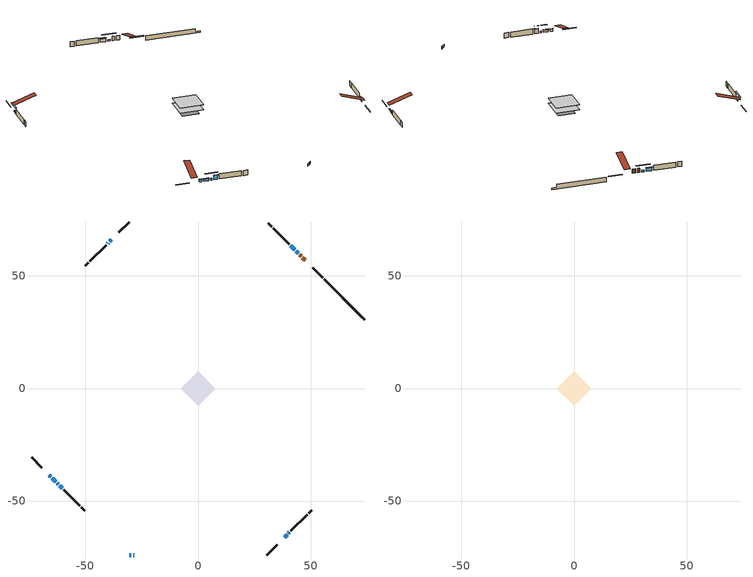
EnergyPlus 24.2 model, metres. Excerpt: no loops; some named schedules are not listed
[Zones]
conditioned space
 floor adiabatic (AdiabaticFloorConstruction): -7.66,0 0,7.66 7.66,0 0,-7.66 z0.61
 floor foundation (Slab1 construction): -5.47,0 0,5.47 5.47,0 0,-5.47 z-1.65
 floor foundation (Slab2 construction): -5.06,0 0,5.06 5.06,0 0,-5.06 z0
 wall outside (RimJoist1 construction): 30.63,-73.95 35.16,-69.43 / -73.95,-30.63 -69.43,-35.16 / -30.63,73.95 -35.16,69.43 / 55.41,49.18 50.88,53.7 z0.61:0.91
 wall outside (AdiabaticWallConstruction 1): 47.6,56.98 46.41,58.18 / 45.75,58.83 45.14,59.45 z0.61:2.64
 wall outside (AdiabaticWallConstruction): -30.63,-73.95 -29.66,-73.95 / -28.74,-73.95 -28.22,-73.95 z0.61:1.83; -66.15,-38.44 -65.41,-39.18 / -64.75,-39.83 -63.14,-41.45 / 38.44,-66.15 39.53,-65.05 z0.61:1.65; 44.48,60.1 43.55,61.04 z0.61:1.37; -38.44,66.15 -39.12,65.46 z0.61:1.15; -62.48,-42.1 -62.03,-42.55 z0.61:1.53; 42.89,61.69 41.17,63.42 z0.61:2.24; -39.78,64.81 -40.19,64.39 / 40.19,-64.4 40.64,-63.95 z0.61:1.45; -61.37,-43.21 -60.26,-44.33 z0.61:2.69
 wall outside (Wall1 construction): 41.29,-63.29 48.46,-56.13 / -59.6,-44.98 -52.44,-52.14 / -40.85,63.74 -48.01,56.57 / 40.51,64.08 33.35,71.24 z0.61:3.05
 wall outside (Wall2 construction): 49.11,-55.47 50.51,-54.07 / -51.78,-52.8 -50.38,-54.2 / -48.67,55.92 -50.07,54.52 / 32.69,71.89 31.29,73.3 z0.61:3.05
 wall foundation (FoundationWall1 construction): 56.06,48.52,-1.65 56.06,48.52,0.61 72.16,32.42,0.61 72.16,32.42,-0.92 73.95,30.63,-0.92 73.95,30.63,-1.65
 window (WindowConstruction 7): -30.63,-73.95 -29.67,-73.95 z0.61:1.83
 window (WindowConstruction 5): -66.15,-38.44 -65.41,-39.18 z0.61:1.65
 window (WindowConstruction 6): -64.75,-39.83 -63.14,-41.45 z0.61:1.65
 window (WindowConstruction 9): 44.48,60.1 43.55,61.04 z0.61:1.37
 window (WindowConstruction 10): -38.44,66.15 -39.12,65.46 z0.61:1.14
 window (WindowConstruction 11): -62.48,-42.11 -62.03,-42.55 z0.61:1.52
 window (WindowConstruction 8): -28.74,-73.95 -28.23,-73.95 z0.61:1.83
 window (WindowConstruction): 42.89,61.69 41.17,63.42 z0.61:2.23
 window (WindowConstruction 1): -39.78,64.81 -40.19,64.39 z0.61:1.45
 window (WindowConstruction 2): 38.44,-66.15 39.53,-65.05 z0.61:1.65
 window (WindowConstruction 3): 40.19,-64.39 40.64,-63.95 z0.61:1.45
 window (WindowConstruction 4): -61.37,-43.21 -60.26,-44.32 z0.61:2.69
 door (Door): 47.6,56.98 46.41,58.18 z0.61:2.64
 door (Door 1): 45.75,58.83 45.14,59.45 z0.61:2.64
 ceiling adiabatic (AdiabaticFloorConstruction): 0,-7.66 7.66,0 0,7.66 -7.66,0 z0.61
attic - vented
 floor to conditioned space (Floor1 construction Reversed): -7.66,0 0,7.66 7.66,0 0,-7.66 z3.05
 roof outside (Roof1 construction): 37.78,-66.8,3.05 30.32,-59.34,6.56 28.36,-61.31,6.56 35.82,-68.77,3.05; -66.8,-37.78,3.05 -59.34,-30.32,6.56 -61.31,-28.36,6.56 -68.77,-35.82,3.05; -37.78,66.8,3.05 -30.32,59.34,6.56 -28.36,61.31,6.56 -35.82,68.77,3.05; 48.26,56.33,3.05 40.8,48.87,6.56 42.76,46.9,6.56 50.22,54.36,3.05
shading: -65.27,-39.32 -66.29,-38.3 -66.58,-38.59 -65.56,-39.61 z1.85; -62.99,-41.59 -64.89,-39.69 -65.19,-39.98 -63.29,-41.88 z1.85; 41.68,62.9 46.35,58.24 46.64,58.53 41.97,63.2 z4.01; -40.99,63.6 -36.57,68.01 -36.86,68.3 -41.28,63.89 z3.78; -60.16,-44.42 -64.35,-40.24 -64.64,-40.53 -60.46,-44.71 z4.16; 41.02,63.56 43.03,61.55 43.32,61.84 41.31,63.85 z2.44; -40.33,64.25 -39.64,64.95 -39.93,65.24 -40.63,64.54 z1.65; 39.68,-64.91 38.3,-66.29 38.59,-66.58 39.97,-65.2 z1.85; 40.78,-63.8 40.05,-64.54 40.34,-64.83 41.07,-64.1 z1.65; -60.12,-44.47 -61.52,-43.07 -61.81,-43.36 -60.41,-44.76 z2.89
[Building]
Building 1: Terrain=Suburbs
[Site:Location]
London AP_ON: Latitude {deg}=43.03; Longitude {deg}=-81.15; Time Zone {hr}=-5; Elevation {m}=278; Keep Site Location Information=Yes
[Site:GroundTemperature:Shallow]
3.98693, 1.93205, 1.76749, 2.74264, 6.6573, 10.5537, 13.9317, 16.0716, 16.2534, 14.513, 11.2211, 7.44421
[Site:WaterMainsTemperature]
Calculation Method=Schedule; Temperature Schedule=mains temperature schedule
[Material] Roughness=Rough; Thermal Absorptance=0.9
Name | Thickness {m} | Conductivity {W/m-K} | Density {kg/m3} | Specific Heat {J/kg-K} | Solar Absorptance | Visible Absorptance
asphalt or fiberglass shingles | 0.00635 | 0.162714 | 1121.4 | 1465.45 | 0.4 | 0.4
ceiling loosefill ins | 0.169333 | 0.0480833 | 16.02 | 1046.75 | 0.7 | 0.7
ceiling stud and cavity | 0.1397 | 0.094449 | 65.682 | 1177.47 | 0.7 | 0.7
concrete 4.0 in. | 0.1016 | 1.803125 | 2242.8 | 837.4 | 0.7 | 0.7
concrete 8.0 in. | 0.2032 | 1.803125 | 2242.8 | 837.4 | 0.7 | 0.7
door material | 0.04445 | 0.053851 | 512.64 | 1214.23 | 0.7 | 0.7
door material 1 | 0.04445 | 0.20624 | 512.64 | 1214.23 | 0.7 | 0.7
exterior vertical ins | 0.0477883 | 0.029427 | 32.04 | 1214.23 | 0.7 | 0.7
floor covering | 0.0127 | 0.0433444 | 54.468 | 1339.84 | 0.6 | 0.6
floor rigid ins; wall rigid ins | 0.512978 | 0.029427 | 32.04 | 1214.23 | 0.7 | 0.7
floor stud and cavity | 0.1397 | 1.75129 | 37.0049 | 1207.88 | 0.7 | 0.7
furniture material conditioned space 1 | 0.1524 | 0.115458 | 640.8 | 1214.23 | 0.6 | 0.6
gypsum board | 0.0127 | 0.160291 | 801 | 837.4 | 0.6 | 0.6
gypsum board 1 | 0.0127 | 0.160291 | 801 | 837.4 | 0.7 | 0.7
osb sheathing 0.5 in. | 0.0127 | 0.115458 | 512.64 | 1214.23 | 0.7 | 0.7
osb sheathing 0.75 in. | 0.01905 | 0.115458 | 512.64 | 1214.23 | 0.7 | 0.7
osb sheathing 2.0 in. | 0.0508 | 0.115458 | 512.64 | 1214.23 | 0.7 | 0.7
rim joist rigid ins | 0.051816 | 0.029427 | 32.04 | 1214.23 | 0.7 | 0.7
rim joist stud and cavity | 0.0508 | 0.308293 | 125.044 | 1163.47 | 0.6 | 0.6
wall stud and cavity | 0.1397 | 0.0817079 | 139.0536 | 1170.24 | 0.7 | 0.7
wall stud and cavity 1 | 0.1397 | 0.109433 | 139.0536 | 1170.24 | 0.7 | 0.7
wall stud and cavity 2 | 0.0889 | 0.380278 | 52.3479 | 1209.89 | 0.7 | 0.7
wall stud and cavity 3 | 0.0889 | 0.391764 | 83.0341 | 1211.67 | 0.7 | 0.7
wood siding | 0.0254 | 0.102417 | 544.68 | 1172.36 | 0.4 | 0.4
wood siding 1; wood siding 2; wood siding 3 | 0.0254 | 0.102417 | 544.68 | 1172.36 | 0.7 | 0.7
[WindowMaterial:SimpleGlazingSystem]
Name | U-Factor {W/m2-K} | Solar Heat Gain Coefficient
WindowMaterial | 2.052597 | 0.65
WindowMaterial 1 | 2.98606 | 0.6
WindowMaterial 10 | 3.04114 | 0.45
WindowMaterial 11 | 3.03773 | 0.47
WindowMaterial 2 | 2.97073 | 0.58
WindowMaterial 3 | 2.99685 | 0.5
WindowMaterial 4 | 2.98209 | 0.59
WindowMaterial 5 | 3.00764 | 0.53
WindowMaterial 6 | 2.99742 | 0.55
WindowMaterial 7 | 2.97584 | 0.61
WindowMaterial 8 | 3.14959 | 0.45
WindowMaterial 9 | 2.99912 | 0.53
[Construction]
AdiabaticFloorConstruction: floor stud and cavity, floor rigid ins, osb sheathing 0.75 in., floor covering
AdiabaticWallConstruction: wood siding 2, wall rigid ins, wall stud and cavity 2, gypsum board
AdiabaticWallConstruction 1: wood siding 3, wall rigid ins, wall stud and cavity 2, gypsum board
Door: door material
Door 1: door material 1
Floor1 construction Reversed: gypsum board, ceiling stud and cavity, ceiling loosefill ins
FoundationWall1 construction: concrete 8.0 in., gypsum board 1
furniture construction conditioned space 1: furniture material conditioned space 1
PartitionWallConstruction: gypsum board, wall stud and cavity 3, gypsum board
RimJoist1 construction: wood siding 1, rim joist rigid ins, osb sheathing 2.0 in., rim joist stud and cavity
Roof1 construction: asphalt or fiberglass shingles
Slab1 construction; Slab2 construction: concrete 4.0 in.
Wall1 construction: wood siding, osb sheathing 0.5 in., wall stud and cavity, gypsum board
Wall2 construction: wood siding, osb sheathing 0.5 in., wall stud and cavity 1, gypsum board
WindowConstruction: WindowMaterial
WindowConstruction 1: WindowMaterial 1
WindowConstruction 10: WindowMaterial 10
WindowConstruction 11: WindowMaterial 11
WindowConstruction 2: WindowMaterial 2
WindowConstruction 3: WindowMaterial 3
WindowConstruction 4: WindowMaterial 4
WindowConstruction 5: WindowMaterial 5
WindowConstruction 6: WindowMaterial 6
WindowConstruction 7: WindowMaterial 7
WindowConstruction 8: WindowMaterial 8
WindowConstruction 9: WindowMaterial 9
[Zone] Multiplier=1; Part of Total Floor Area=Yes
Name | Volume {m3}
attic - vented | 66.9484
conditioned space | 434.9
[Space]
Name | Zone | Volume {m3}
attic - vented 1 | attic - vented | 66.9484
conditioned space 1 | conditioned space | 434.9
[ZoneInfiltration:EffectiveLeakageArea]
infil attic - vented 1: Zone or Space=attic - vented 1; Schedule=Always On Discrete; Effective Air Leakage Area {cm2}=5118.11; Stack Coefficient=0.000244508; Wind Coefficient=1.05649e-05
[ZoneMixing]
whole house fan mix: Zone or Space=attic - vented; Schedule=Always On Continuous; Design Flow Rate Calculation Method=Flow/Zone; Design Flow Rate {m3/s}=0; Source Zone or Space=conditioned space
[SurfaceProperty:ExposedFoundationPerimeter] Exposed Perimeter Calculation Method=TotalExposedPerimeter
Name | Total Exposed Perimeter {m}
Slab1 | 25.298
Slab2 | 14.63
[InternalMass] Zone or ZoneList=conditioned space; Space or SpaceList=conditioned space 1
Name | Construction | Surface Area {m2}
furniture mass conditioned space 1 | furniture construction conditioned space 1 | 91.3521
partition wall mass | PartitionWallConstruction | 228.38
[Lights]
interior lighting: Zone or ZoneList or Space or SpaceList=conditioned space 1; Schedule=interior lighting schedule; Design Level Calculation Method=LightingLevel; Lighting Level {W}=343.2; Return Air Fraction=0; Fraction Radiant=0.6; Fraction Visible=0.2; Fraction Replaceable=1
[People]
occupants: Zone or ZoneList or Space or SpaceList=conditioned space 1; Number of People Schedule=occupants schedule; Number of People Calculation Method=People; Number of People=3; Fraction Radiant=0.314171; Sensible Heat Fraction=0.56303; Activity Level Schedule=occupants activity schedule; Carbon Dioxide Generation Rate {m3/s-W}=0; Enable ASHRAE 55 Comfort Warnings=No; Mean Radiant Temperature Calculation Type=EnclosureAveraged
[ElectricEquipment] Zone or ZoneList or Space or SpaceList=conditioned space 1; Design Level Calculation Method=EquipmentLevel
Name | Schedule | Design Level {W} | Fraction Latent | Fraction Radiant | Fraction Lost
clothes dryer | clothes dryer schedule | 140.772 | 0.015 | 0.081 | 0.85
clothes washer | clothes washer schedule | 32.1985 | 0.03 | 0.162 | 0.7
cooking range | cooking range schedule | 215.147 | 0.08 | 0.432 | 0.2
dishwasher | dishwasher schedule | 66.8632 | 0.3 | 0.18 | 0.4
fridge | fridge schedule | 72.9452 | 0 | 0.6 | 0
mech vent bath fan 0 | mech vent bath fan 0 schedule | 50.2 | 0 | 0 | 1
mech vent bath fan 1 | mech vent bath fan 1 schedule | 50.2 | 0 | 0 | 1
mech vent house fan | mech vent house fan schedule | 0 | 0 | 0 | 1
mech vent house fan cfis | mech vent house fan cfis schedule | 0 | 0 | 0 | 0
misc plug loads | misc plug loads schedule | 494.7 | 0.045 | 0.513 | 0.1
whole house fan | Always On Discrete | 0 | 0 | 0 | 1
[OtherEquipment] Zone or ZoneList or Space or SpaceList=conditioned space 1; Design Level Calculation Method=EquipmentLevel
Name | Fuel Type | Schedule | Design Level {W} | Fraction Latent | Fraction Radiant | Fraction Lost
clothes dryer 1 | Electricity | clothes dryer schedule | 0 | 0.015 | 0.081 | 0.85
cooking range 1 | Electricity | cooking range schedule | 0 | 0.08 | 0.432 | 0.2
general water use latent | None | general water use schedule | 62.594 | 1 | 0 | 0
general water use sensible | None | general water use schedule | -61.6891 | 0 | 0.6 | 0
mech vent house fan latent load | None | Always On Discrete | 0 | 1 | 0 | 0
mech vent house fan sensible load | None | Always On Discrete | 0 | 0 | 0 | 0
water heater energy adjustment1 | NaturalGas | Always On Discrete | 0.01 | 0 | 0 | 1
[ZoneInfiltration:DesignFlowRate] Zone or ZoneList or Space or SpaceList=conditioned space 1; Schedule=Always On Discrete; Design Flow Rate Calculation Method=Flow/Zone; Design Flow Rate {m3/s}=0
infil flow; natural vent flow; whole house fan flow
[Foundation:Kiva] Initial Indoor Air Temperature {C}=18; Wall Depth Below Slab {m}=0.2032
Name | Wall Height Above Grade {m} | Custom Block Material Name 1 | Custom Block Depth 1 {m} | Custom Block X Position 1 {m} | Custom Block Z Position 1 {m}
Foundation Kiva 1 | 0.609996 | exterior vertical ins | 2.26 | 0.2159 | 0
Foundation Kiva 2 | 0.1016
[Foundation:Kiva:Settings]
Soil Conductivity {W/m-K}=0.849921; Soil Density {kg/m3}=1842.3; Soil Specific Heat {J/kg-K}=418.7; Ground Solar Absorptivity=0.9; Ground Thermal Absorptivity=0.9; Ground Surface Roughness {m}=0.03; Far-Field Width {m}=40; Deep-Ground Boundary Condition=ZeroFlux; Deep-Ground Depth {m}=40; Minimum Cell Dimension {m}=0.2; Maximum Cell Growth Coefficient=3; Simulation Timestep=Timestep
[Exterior:Lights]
exterior lighting: Schedule=exterior lighting schedule; Design Level {W}=75.6
[Schedule:Constant]
Name | Hourly Value
Always On Continuous; mech vent house fan schedule; mech vent house fan cfis schedule; Always On Discrete | 1
occupants activity schedule | 117.228
fridge schedule | 0
[Schedule:Week:Daily]
interior lighting schedule Week Rule - Jan1-Jan27: interior lighting schedule day, interior lighting schedule day, interior lighting schedule day, interior lighting schedule day, interior lighting schedule day, interior lighting schedule day, interior lighting schedule day, interior lighting schedule default day, interior lighting schedule default day, interior lighting schedule default day, interior lighting schedule default day, interior lighting schedule default day
interior lighting schedule Week Rule - Jan28-Feb3: interior lighting schedule day, interior lighting schedule day, interior lighting schedule day, interior lighting schedule day, interior lighting schedule day 1, interior lighting schedule day 1, interior lighting schedule day 1, interior lighting schedule default day, interior lighting schedule default day, interior lighting schedule default day, interior lighting schedule default day, interior lighting schedule default day
interior lighting schedule Week Rule - Feb4-Feb24: interior lighting schedule day 1, interior lighting schedule day 1, interior lighting schedule day 1, interior lighting schedule day 1, interior lighting schedule day 1, interior lighting schedule day 1, interior lighting schedule day 1, interior lighting schedule default day, interior lighting schedule default day, interior lighting schedule default day, interior lighting schedule default day, interior lighting schedule default day
interior lighting schedule Week Rule - Feb25-Mar3: interior lighting schedule day 1, interior lighting schedule day 1, interior lighting schedule day 1, interior lighting schedule day 1, interior lighting schedule day 2, interior lighting schedule day 2, interior lighting schedule day 2, interior lighting schedule default day, interior lighting schedule default day, interior lighting schedule default day, interior lighting schedule default day, interior lighting schedule default day
interior lighting schedule Week Rule - Mar4-Mar31: interior lighting schedule day 2, interior lighting schedule day 2, interior lighting schedule day 2, interior lighting schedule day 2, interior lighting schedule day 2, interior lighting schedule day 2, interior lighting schedule day 2, interior lighting schedule default day, interior lighting schedule default day, interior lighting schedule default day, interior lighting schedule default day, interior lighting schedule default day
interior lighting schedule Week Rule - Apr1-Apr28: interior lighting schedule day 3, interior lighting schedule day 3, interior lighting schedule day 3, interior lighting schedule day 3, interior lighting schedule day 3, interior lighting schedule day 3, interior lighting schedule day 3, interior lighting schedule default day, interior lighting schedule default day, interior lighting schedule default day, interior lighting schedule default day, interior lighting schedule default day
interior lighting schedule Week Rule - Apr29-May5: interior lighting schedule day 3, interior lighting schedule day 3, interior lighting schedule day 4, interior lighting schedule day 4, interior lighting schedule day 4, interior lighting schedule day 4, interior lighting schedule day 4, interior lighting schedule default day, interior lighting schedule default day, interior lighting schedule default day, interior lighting schedule default day, interior lighting schedule default day
interior lighting schedule Week Rule - May6-May26: interior lighting schedule day 4, interior lighting schedule day 4, interior lighting schedule day 4, interior lighting schedule day 4, interior lighting schedule day 4, interior lighting schedule day 4, interior lighting schedule day 4, interior lighting schedule default day, interior lighting schedule default day, interior lighting schedule default day, interior lighting schedule default day, interior lighting schedule default day
interior lighting schedule Week Rule - May27-Jun2: interior lighting schedule day 4, interior lighting schedule day 4, interior lighting schedule day 4, interior lighting schedule day 4, interior lighting schedule day 4, interior lighting schedule day 5, interior lighting schedule day 5, interior lighting schedule default day, interior lighting schedule default day, interior lighting schedule default day, interior lighting schedule default day, interior lighting schedule default day
interior lighting schedule Week Rule - Jun3-Jun30: interior lighting schedule day 5, interior lighting schedule day 5, interior lighting schedule day 5, interior lighting schedule day 5, interior lighting schedule day 5, interior lighting schedule day 5, interior lighting schedule day 5, interior lighting schedule default day, interior lighting schedule default day, interior lighting schedule default day, interior lighting schedule default day, interior lighting schedule default day
interior lighting schedule Week Rule - Jul1-Jul28: interior lighting schedule day 6, interior lighting schedule day 6, interior lighting schedule day 6, interior lighting schedule day 6, interior lighting schedule day 6, interior lighting schedule day 6, interior lighting schedule day 6, interior lighting schedule default day, interior lighting schedule default day, interior lighting schedule default day, interior lighting schedule default day, interior lighting schedule default day
interior lighting schedule Week Rule - Jul29-Aug4: interior lighting schedule day 6, interior lighting schedule day 6, interior lighting schedule day 6, interior lighting schedule day 7, interior lighting schedule day 7, interior lighting schedule day 7, interior lighting schedule day 7, interior lighting schedule default day, interior lighting schedule default day, interior lighting schedule default day, interior lighting schedule default day, interior lighting schedule default day
interior lighting schedule Week Rule - Aug5-Aug25: interior lighting schedule day 7, interior lighting schedule day 7, interior lighting schedule day 7, interior lighting schedule day 7, interior lighting schedule day 7, interior lighting schedule day 7, interior lighting schedule day 7, interior lighting schedule default day, interior lighting schedule default day, interior lighting schedule default day, interior lighting schedule default day, interior lighting schedule default day
interior lighting schedule Week Rule - Aug26-Sep1: interior lighting schedule day 7, interior lighting schedule day 7, interior lighting schedule day 7, interior lighting schedule day 7, interior lighting schedule day 7, interior lighting schedule day 7, interior lighting schedule day 8, interior lighting schedule default day, interior lighting schedule default day, interior lighting schedule default day, interior lighting schedule default day, interior lighting schedule default day
interior lighting schedule Week Rule - Sep2-Sep29: interior lighting schedule day 8, interior lighting schedule day 8, interior lighting schedule day 8, interior lighting schedule day 8, interior lighting schedule day 8, interior lighting schedule day 8, interior lighting schedule day 8, interior lighting schedule default day, interior lighting schedule default day, interior lighting schedule default day, interior lighting schedule default day, interior lighting schedule default day
interior lighting schedule Week Rule - Sep30-Oct6: interior lighting schedule day 8, interior lighting schedule day 9, interior lighting schedule day 9, interior lighting schedule day 9, interior lighting schedule day 9, interior lighting schedule day 9, interior lighting schedule day 9, interior lighting schedule default day, interior lighting schedule default day, interior lighting schedule default day, interior lighting schedule default day, interior lighting schedule default day
interior lighting schedule Week Rule - Oct7-Oct27: interior lighting schedule day 9, interior lighting schedule day 9, interior lighting schedule day 9, interior lighting schedule day 9, interior lighting schedule day 9, interior lighting schedule day 9, interior lighting schedule day 9, interior lighting schedule default day, interior lighting schedule default day, interior lighting schedule default day, interior lighting schedule default day, interior lighting schedule default day
interior lighting schedule Week Rule - Oct28-Nov3: interior lighting schedule day 9, interior lighting schedule day 9, interior lighting schedule day 9, interior lighting schedule day 9, interior lighting schedule day 10, interior lighting schedule day 10, interior lighting schedule day 10, interior lighting schedule default day, interior lighting schedule default day, interior lighting schedule default day, interior lighting schedule default day, interior lighting schedule default day
interior lighting schedule Week Rule - Nov4-Nov24: interior lighting schedule day 10, interior lighting schedule day 10, interior lighting schedule day 10, interior lighting schedule day 10, interior lighting schedule day 10, interior lighting schedule day 10, interior lighting schedule day 10, interior lighting schedule default day, interior lighting schedule default day, interior lighting schedule default day, interior lighting schedule default day, interior lighting schedule default day
interior lighting schedule Week Rule - Nov25-Dec1: interior lighting schedule day 10, interior lighting schedule day 10, interior lighting schedule day 10, interior lighting schedule day 10, interior lighting schedule day 10, interior lighting schedule day 10, interior lighting schedule day 11, interior lighting schedule default day, interior lighting schedule default day, interior lighting schedule default day, interior lighting schedule default day, interior lighting schedule default day
interior lighting schedule Week Rule - Dec2-Dec31: interior lighting schedule day 11, interior lighting schedule day 11, interior lighting schedule day 11, interior lighting schedule day 11, interior lighting schedule day 11, interior lighting schedule day 11, interior lighting schedule day 11, interior lighting schedule default day, interior lighting schedule default day, interior lighting schedule default day, interior lighting schedule default day, interior lighting schedule default day
occupants schedule Week Rule - Jan1-Dec31: occupants schedule day, occupants schedule day, occupants schedule day, occupants schedule day, occupants schedule day, occupants schedule day, occupants schedule day, occupants schedule default day, occupants schedule default day, occupants schedule default day, occupants schedule default day, occupants schedule default day
clothes dryer schedule Week Rule - Jan1-Dec31: clothes dryer schedule day, clothes dryer schedule day, clothes dryer schedule day, clothes dryer schedule day, clothes dryer schedule day, clothes dryer schedule day, clothes dryer schedule day, clothes dryer schedule default day, clothes dryer schedule default day, clothes dryer schedule default day, clothes dryer schedule default day, clothes dryer schedule default day
clothes washer schedule Week Rule - Jan1-Dec31: clothes washer schedule day, clothes washer schedule day, clothes washer schedule day, clothes washer schedule day, clothes washer schedule day, clothes washer schedule day, clothes washer schedule day, clothes washer schedule default day, clothes washer schedule default day, clothes washer schedule default day, clothes washer schedule default day, clothes washer schedule default day
cooking range schedule Week Rule - Jan1-Dec31: cooking range schedule day, cooking range schedule day, cooking range schedule day, cooking range schedule day, cooking range schedule day, cooking range schedule day, cooking range schedule day, cooking range schedule default day, cooking range schedule default day, cooking range schedule default day, cooking range schedule default day, cooking range schedule default day
dishwasher schedule Week Rule - Jan1-Dec31: dishwasher schedule day, dishwasher schedule day, dishwasher schedule day, dishwasher schedule day, dishwasher schedule day, dishwasher schedule day, dishwasher schedule day, dishwasher schedule default day, dishwasher schedule default day, dishwasher schedule default day, dishwasher schedule default day, dishwasher schedule default day
mech vent bath fan 0 schedule Week Rule - Jan1-Dec31: mech vent bath fan 0 schedule day, mech vent bath fan 0 schedule day, mech vent bath fan 0 schedule day, mech vent bath fan 0 schedule day, mech vent bath fan 0 schedule day, mech vent bath fan 0 schedule day, mech vent bath fan 0 schedule day, mech vent bath fan 0 schedule default day, mech vent bath fan 0 schedule default day, mech vent bath fan 0 schedule default day, mech vent bath fan 0 schedule default day, mech vent bath fan 0 schedule default day
mech vent bath fan 1 schedule Week Rule - Jan1-Dec31: mech vent bath fan 1 schedule day, mech vent bath fan 1 schedule day, mech vent bath fan 1 schedule day, mech vent bath fan 1 schedule day, mech vent bath fan 1 schedule day, mech vent bath fan 1 schedule day, mech vent bath fan 1 schedule day, mech vent bath fan 1 schedule default day, mech vent bath fan 1 schedule default day, mech vent bath fan 1 schedule default day, mech vent bath fan 1 schedule default day, mech vent bath fan 1 schedule default day
misc plug loads schedule Week Rule - Jan1-Dec31: misc plug loads schedule day, misc plug loads schedule day, misc plug loads schedule day, misc plug loads schedule day, misc plug loads schedule day, misc plug loads schedule day, misc plug loads schedule day, misc plug loads schedule default day, misc plug loads schedule default day, misc plug loads schedule default day, misc plug loads schedule default day, misc plug loads schedule default day
general water use schedule Week Rule - Jan1-Dec31: general water use schedule day, general water use schedule day, general water use schedule day, general water use schedule day, general water use schedule day, general water use schedule day, general water use schedule day, general water use schedule default day, general water use schedule default day, general water use schedule default day, general water use schedule default day, general water use schedule default day
exterior lighting schedule Week Rule - Jan1-Jan27: exterior lighting schedule day, exterior lighting schedule day, exterior lighting schedule day, exterior lighting schedule day, exterior lighting schedule day, exterior lighting schedule day, exterior lighting schedule day, exterior lighting schedule default day, exterior lighting schedule default day, exterior lighting schedule default day, exterior lighting schedule default day, exterior lighting schedule default day
exterior lighting schedule Week Rule - Jan28-Feb3: exterior lighting schedule day, exterior lighting schedule day, exterior lighting schedule day, exterior lighting schedule day, exterior lighting schedule day 1, exterior lighting schedule day 1, exterior lighting schedule day 1, exterior lighting schedule default day, exterior lighting schedule default day, exterior lighting schedule default day, exterior lighting schedule default day, exterior lighting schedule default day
exterior lighting schedule Week Rule - Feb4-Feb24: exterior lighting schedule day 1, exterior lighting schedule day 1, exterior lighting schedule day 1, exterior lighting schedule day 1, exterior lighting schedule day 1, exterior lighting schedule day 1, exterior lighting schedule day 1, exterior lighting schedule default day, exterior lighting schedule default day, exterior lighting schedule default day, exterior lighting schedule default day, exterior lighting schedule default day
exterior lighting schedule Week Rule - Feb25-Mar3: exterior lighting schedule day 1, exterior lighting schedule day 1, exterior lighting schedule day 1, exterior lighting schedule day 1, exterior lighting schedule day 2, exterior lighting schedule day 2, exterior lighting schedule day 2, exterior lighting schedule default day, exterior lighting schedule default day, exterior lighting schedule default day, exterior lighting schedule default day, exterior lighting schedule default day
exterior lighting schedule Week Rule - Mar4-Mar31: exterior lighting schedule day 2, exterior lighting schedule day 2, exterior lighting schedule day 2, exterior lighting schedule day 2, exterior lighting schedule day 2, exterior lighting schedule day 2, exterior lighting schedule day 2, exterior lighting schedule default day, exterior lighting schedule default day, exterior lighting schedule default day, exterior lighting schedule default day, exterior lighting schedule default day
exterior lighting schedule Week Rule - Apr1-Apr28: exterior lighting schedule day 3, exterior lighting schedule day 3, exterior lighting schedule day 3, exterior lighting schedule day 3, exterior lighting schedule day 3, exterior lighting schedule day 3, exterior lighting schedule day 3, exterior lighting schedule default day, exterior lighting schedule default day, exterior lighting schedule default day, exterior lighting schedule default day, exterior lighting schedule default day
exterior lighting schedule Week Rule - Apr29-May5: exterior lighting schedule day 3, exterior lighting schedule day 3, exterior lighting schedule day 4, exterior lighting schedule day 4, exterior lighting schedule day 4, exterior lighting schedule day 4, exterior lighting schedule day 4, exterior lighting schedule default day, exterior lighting schedule default day, exterior lighting schedule default day, exterior lighting schedule default day, exterior lighting schedule default day
exterior lighting schedule Week Rule - May6-May26: exterior lighting schedule day 4, exterior lighting schedule day 4, exterior lighting schedule day 4, exterior lighting schedule day 4, exterior lighting schedule day 4, exterior lighting schedule day 4, exterior lighting schedule day 4, exterior lighting schedule default day, exterior lighting schedule default day, exterior lighting schedule default day, exterior lighting schedule default day, exterior lighting schedule default day
exterior lighting schedule Week Rule - May27-Jun2: exterior lighting schedule day 4, exterior lighting schedule day 4, exterior lighting schedule day 4, exterior lighting schedule day 4, exterior lighting schedule day 4, exterior lighting schedule day 5, exterior lighting schedule day 5, exterior lighting schedule default day, exterior lighting schedule default day, exterior lighting schedule default day, exterior lighting schedule default day, exterior lighting schedule default day
exterior lighting schedule Week Rule - Jun3-Jun30: exterior lighting schedule day 5, exterior lighting schedule day 5, exterior lighting schedule day 5, exterior lighting schedule day 5, exterior lighting schedule day 5, exterior lighting schedule day 5, exterior lighting schedule day 5, exterior lighting schedule default day, exterior lighting schedule default day, exterior lighting schedule default day, exterior lighting schedule default day, exterior lighting schedule default day
exterior lighting schedule Week Rule - Jul1-Jul28: exterior lighting schedule day 6, exterior lighting schedule day 6, exterior lighting schedule day 6, exterior lighting schedule day 6, exterior lighting schedule day 6, exterior lighting schedule day 6, exterior lighting schedule day 6, exterior lighting schedule default day, exterior lighting schedule default day, exterior lighting schedule default day, exterior lighting schedule default day, exterior lighting schedule default day
exterior lighting schedule Week Rule - Jul29-Aug4: exterior lighting schedule day 6, exterior lighting schedule day 6, exterior lighting schedule day 6, exterior lighting schedule day 7, exterior lighting schedule day 7, exterior lighting schedule day 7, exterior lighting schedule day 7, exterior lighting schedule default day, exterior lighting schedule default day, exterior lighting schedule default day, exterior lighting schedule default day, exterior lighting schedule default day
exterior lighting schedule Week Rule - Aug5-Aug25: exterior lighting schedule day 7, exterior lighting schedule day 7, exterior lighting schedule day 7, exterior lighting schedule day 7, exterior lighting schedule day 7, exterior lighting schedule day 7, exterior lighting schedule day 7, exterior lighting schedule default day, exterior lighting schedule default day, exterior lighting schedule default day, exterior lighting schedule default day, exterior lighting schedule default day
exterior lighting schedule Week Rule - Aug26-Sep1: exterior lighting schedule day 7, exterior lighting schedule day 7, exterior lighting schedule day 7, exterior lighting schedule day 7, exterior lighting schedule day 7, exterior lighting schedule day 7, exterior lighting schedule day 8, exterior lighting schedule default day, exterior lighting schedule default day, exterior lighting schedule default day, exterior lighting schedule default day, exterior lighting schedule default day
exterior lighting schedule Week Rule - Sep2-Sep29: exterior lighting schedule day 8, exterior lighting schedule day 8, exterior lighting schedule day 8, exterior lighting schedule day 8, exterior lighting schedule day 8, exterior lighting schedule day 8, exterior lighting schedule day 8, exterior lighting schedule default day, exterior lighting schedule default day, exterior lighting schedule default day, exterior lighting schedule default day, exterior lighting schedule default day
exterior lighting schedule Week Rule - Sep30-Oct6: exterior lighting schedule day 8, exterior lighting schedule day 9, exterior lighting schedule day 9, exterior lighting schedule day 9, exterior lighting schedule day 9, exterior lighting schedule day 9, exterior lighting schedule day 9, exterior lighting schedule default day, exterior lighting schedule default day, exterior lighting schedule default day, exterior lighting schedule default day, exterior lighting schedule default day
exterior lighting schedule Week Rule - Oct7-Oct27: exterior lighting schedule day 9, exterior lighting schedule day 9, exterior lighting schedule day 9, exterior lighting schedule day 9, exterior lighting schedule day 9, exterior lighting schedule day 9, exterior lighting schedule day 9, exterior lighting schedule default day, exterior lighting schedule default day, exterior lighting schedule default day, exterior lighting schedule default day, exterior lighting schedule default day
exterior lighting schedule Week Rule - Oct28-Nov3: exterior lighting schedule day 9, exterior lighting schedule day 9, exterior lighting schedule day 9, exterior lighting schedule day 9, exterior lighting schedule day 10, exterior lighting schedule day 10, exterior lighting schedule day 10, exterior lighting schedule default day, exterior lighting schedule default day, exterior lighting schedule default day, exterior lighting schedule default day, exterior lighting schedule default day
[Schedule:Year]
interior lighting schedule: interior lighting schedule Week Rule - Jan1-Jan27, 1, 1, 1, 27, interior lighting schedule Week Rule - Jan28-Feb3, 1, 28, 2, 3, interior lighting schedule Week Rule - Feb4-Feb24, 2, 4, 2, 24, interior lighting schedule Week Rule - Feb25-Mar3, 2, 25, 3, 3, interior lighting schedule Week Rule - Mar4-Mar31, 3, 4, 3, 31, interior lighting schedule Week Rule - Apr1-Apr28, 4, 1, 4, 28, interior lighting schedule Week Rule - Apr29-May5, 4, 29, 5, 5, interior lighting schedule Week Rule - May6-May26, 5, 6, 5, 26, interior lighting schedule Week Rule - May27-Jun2, 5, 27, 6, 2, interior lighting schedule Week Rule - Jun3-Jun30, 6, 3, 6, 30, interior lighting schedule Week Rule - Jul1-Jul28, 7, 1, 7, 28, interior lighting schedule Week Rule - Jul29-Aug4, 7, 29, 8, 4, interior lighting schedule Week Rule - Aug5-Aug25, 8, 5, 8, 25, interior lighting schedule Week Rule - Aug26-Sep1, 8, 26, 9, 1, interior lighting schedule Week Rule - Sep2-Sep29, 9, 2, 9, 29, interior lighting schedule Week Rule - Sep30-Oct6, 9, 30, 10, 6, interior lighting schedule Week Rule - Oct7-Oct27, 10, 7, 10, 27, interior lighting schedule Week Rule - Oct28-Nov3, 10, 28, 11, 3, interior lighting schedule Week Rule - Nov4-Nov24, 11, 4, 11, 24, interior lighting schedule Week Rule - Nov25-Dec1, 11, 25, 12, 1, interior lighting schedule Week Rule - Dec2-Dec31, 12, 2, 12, 31
occupants schedule: occupants schedule Week Rule - Jan1-Dec31, 1, 1, 12, 31
clothes dryer schedule: clothes dryer schedule Week Rule - Jan1-Dec31, 1, 1, 12, 31
clothes washer schedule: clothes washer schedule Week Rule - Jan1-Dec31, 1, 1, 12, 31
cooking range schedule: cooking range schedule Week Rule - Jan1-Dec31, 1, 1, 12, 31
dishwasher schedule: dishwasher schedule Week Rule - Jan1-Dec31, 1, 1, 12, 31
mech vent bath fan 0 schedule: mech vent bath fan 0 schedule Week Rule - Jan1-Dec31, 1, 1, 12, 31
mech vent bath fan 1 schedule: mech vent bath fan 1 schedule Week Rule - Jan1-Dec31, 1, 1, 12, 31
misc plug loads schedule: misc plug loads schedule Week Rule - Jan1-Dec31, 1, 1, 12, 31
general water use schedule: general water use schedule Week Rule - Jan1-Dec31, 1, 1, 12, 31
exterior lighting schedule: exterior lighting schedule Week Rule - Jan1-Jan27, 1, 1, 1, 27, exterior lighting schedule Week Rule - Jan28-Feb3, 1, 28, 2, 3, exterior lighting schedule Week Rule - Feb4-Feb24, 2, 4, 2, 24, exterior lighting schedule Week Rule - Feb25-Mar3, 2, 25, 3, 3, exterior lighting schedule Week Rule - Mar4-Mar31, 3, 4, 3, 31, exterior lighting schedule Week Rule - Apr1-Apr28, 4, 1, 4, 28, exterior lighting schedule Week Rule - Apr29-May5, 4, 29, 5, 5, exterior lighting schedule Week Rule - May6-May26, 5, 6, 5, 26, exterior lighting schedule Week Rule - May27-Jun2, 5, 27, 6, 2, exterior lighting schedule Week Rule - Jun3-Jun30, 6, 3, 6, 30, exterior lighting schedule Week Rule - Jul1-Jul28, 7, 1, 7, 28, exterior lighting schedule Week Rule - Jul29-Aug4, 7, 29, 8, 4, exterior lighting schedule Week Rule - Aug5-Aug25, 8, 5, 8, 25, exterior lighting schedule Week Rule - Aug26-Sep1, 8, 26, 9, 1, exterior lighting schedule Week Rule - Sep2-Sep29, 9, 2, 9, 29, exterior lighting schedule Week Rule - Sep30-Oct6, 9, 30, 10, 6, exterior lighting schedule Week Rule - Oct7-Oct27, 10, 7, 10, 27, exterior lighting schedule Week Rule - Oct28-Nov3, 10, 28, 11, 3, exterior lighting schedule Week Rule - Nov4-Nov24, 11, 4, 11, 24, exterior lighting schedule Week Rule - Nov25-Dec1, 11, 25, 12, 1, exterior lighting schedule Week Rule - Dec2-Dec31, 12, 2, 12, 31
[Schedule:Compact]
mains temperature schedule: Through: 01/01, For: AllDays, Until: 24:00, 7.96722, Through: 01/02, For: AllDays, Until: 24:00, 7.89722, Through: 01/03, For: AllDays, Until: 24:00, 7.82778, Through: 01/04, For: AllDays, Until: 24:00, 7.76, Through: 01/05, For: AllDays, Until: 24:00, 7.69333, Through: 01/06, For: AllDays, Until: 24:00, 7.62778, Through: 01/07, For: AllDays, Until: 24:00, 7.56389, Through: 01/08, For: AllDays, Until: 24:00, 7.50167, Through: 01/09, For: AllDays, Until: 24:00, 7.44056, Through: 01/10, For: AllDays, Until: 24:00, 7.38056, Through: 01/11, For: AllDays, Until: 24:00, 7.32222, Through: 01/12, For: AllDays, Until: 24:00, 7.26556, Through: 01/13, For: AllDays, Until: 24:00, 7.21, Through: 01/14, For: AllDays, Until: 24:00, 7.15556, Through: 01/15, For: AllDays, Until: 24:00, 7.10333, Through: 01/16, For: AllDays, Until: 24:00, 7.05222, Through: 01/17, For: AllDays, Until: 24:00, 7.00278, Through: 01/18, For: AllDays, Until: 24:00, 6.955, Through: 01/19, For: AllDays, Until: 24:00, 6.90833, Through: 01/20, For: AllDays, Until: 24:00, 6.86389, Through: 01/21, For: AllDays, Until: 24:00, 6.82056, Through: 01/22, For: AllDays, Until: 24:00, 6.77889, Through: 01/23, For: AllDays, Until: 24:00, 6.73889, Through: 01/24, For: AllDays, Until: 24:00, 6.7, Through: 01/25, For: AllDays, Until: 24:00, 6.66333, Through: 01/26, For: AllDays, Until: 24:00, 6.62833, Through: 01/27, For: AllDays, Until: 24:00, 6.59444, Through: 01/28, For: AllDays, Until: 24:00, 6.56278, Through: 01/29, For: AllDays, Until: 24:00, 6.53222, Through: 01/30, For: AllDays, Until: 24:00, 6.50389, Through: 01/31, For: AllDays, Until: 24:00, 6.47722, Through: 02/01, For: AllDays, Until: 24:00, 6.45167, Through: 02/02, For: AllDays, Until: 24:00, 6.42833, Through: 02/03, For: AllDays, Until: 24:00, 6.40667, Through: 02/04, For: AllDays, Until: 24:00, 6.38611, Through: 02/05, For: AllDays, Until: 24:00, 6.36778, Through: 02/06, For: AllDays, Until: 24:00, 6.35111, Through: 02/07, For: AllDays, Until: 24:00, 6.33611, Through: 02/08, For: AllDays, Until: 24:00, 6.32333, Through: 02/09, For: AllDays, Until: 24:00, 6.31167, Through: 02/10, For: AllDays, Until: 24:00, 6.30222, Through: 02/11, For: AllDays, Until: 24:00, 6.29389, Through: 02/12, For: AllDays, Until: 24:00, 6.28778, Through: 02/13, For: AllDays, Until: 24:00, 6.28333, Through: 02/14, For: AllDays, Until: 24:00, 6.28056, Through: 02/15, For: AllDays, Until: 24:00, 6.27944, Through: 02/16, For: AllDays, Until: 24:00, 6.28, Through: 02/17, For: AllDays, Until: 24:00, 6.28278, Through: 02/18, For: AllDays, Until: 24:00, 6.28722, Through: 02/19, For: AllDays, Until: 24:00, 6.29278, Through: 02/20, For: AllDays, Until: 24:00, 6.30056, Through: 02/21, For: AllDays, Until: 24:00, 6.31, Through: 02/22, For: AllDays, Until: 24:00, 6.32111, Through: 02/23, For: AllDays, Until: 24:00, 6.33444, Through: 02/24, For: AllDays, Until: 24:00, 6.34889, Through: 02/25, For: AllDays, Until: 24:00, 6.36556, Through: 02/26, For: AllDays, Until: 24:00, 6.38333, Through: 02/27, For: AllDays, Until: 24:00, 6.40333, Through: 02/28, For: AllDays, Until: 24:00, 6.425, Through: 03/01, For: AllDays, Until: 24:00, 6.44833, Through: 03/02, For: AllDays, Until: 24:00, 6.47278, Through: 03/03, For: AllDays, Until: 24:00, 6.49944, Through: 03/04, For: AllDays, Until: 24:00, 6.52778, Through: 03/05, For: AllDays, Until: 24:00, 6.55778, Through: 03/06, For: AllDays, Until: 24:00, 6.58944, Through: 03/07, For: AllDays, Until: 24:00, 6.62278, Through: 03/08, For: AllDays, Until: 24:00, 6.65778, Through: 03/09, For: AllDays, Until: 24:00, 6.69444, Through: 03/10, For: AllDays, Until: 24:00, 6.73278, Through: 03/11, For: AllDays, Until: 24:00, 6.77278, Through: 03/12, For: AllDays, Until: 24:00, 6.81389, Through: 03/13, For: AllDays, Until: 24:00, 6.85722, Through: 03/14, For: AllDays, Until: 24:00, 6.90167, Through: 03/15, For: AllDays, Until: 24:00, 6.94778, Through: 03/16, For: AllDays, Until: 24:00, 6.99556, Through: 03/17, For: AllDays, Until: 24:00, 7.045, Through: 03/18, For: AllDays, Until: 24:00, 7.09556, Through: 03/19, For: AllDays, Until: 24:00, 7.14778, Through: 03/20, For: AllDays, Until: 24:00, 7.20167, Through: 03/21, For: AllDays, Until: 24:00, 7.25667, Through: 03/22, For: AllDays, Until: 24:00, 7.31333, Through: 03/23, For: AllDays, Until: 24:00, 7.37167, Through: 03/24, For: AllDays, Until: 24:00, 7.43111, Through: 03/25, For: AllDays, Until: 24:00, 7.49222, Through: 03/26, For: AllDays, Until: 24:00, 7.55444, Through: 03/27, For: AllDays, Until: 24:00, 7.61833, Through: 03/28, For: AllDays, Until: 24:00, 7.68333, Through: 03/29, For: AllDays, Until: 24:00, 7.74944, Through: 03/30, For: AllDays, Until: 24:00, 7.81722, Through: 03/31, For: AllDays, Until: 24:00, 7.88667, Through: 04/01, For: AllDays, Until: 24:00, 7.95667, Through: 04/02, For: AllDays, Until: 24:00, 8.02833, Through: 04/03, For: AllDays, Until: 24:00, 8.10111, Through: 04/04, For: AllDays, Until: 24:00, 8.175, Through: 04/05, For: AllDays, Until: 24:00, 8.25, Through: 04/06, For: AllDays, Until: 24:00, 8.32667, Through: 04/07, For: AllDays, Until: 24:00, 8.40389, Through: 04/08, For: AllDays, Until: 24:00, 8.48278, Through: 04/09, For: AllDays, Until: 24:00, 8.56222, Through: 04/10, For: AllDays, Until: 24:00, 8.64278, Through: 04/11, For: AllDays, Until: 24:00, 8.725, Through: 04/12, For: AllDays, Until: 24:00, 8.80778, Through: 04/13, For: AllDays, Until: 24:00, 8.89167, Through: 04/14, For: AllDays, Until: 24:00, 8.97611, Through: 04/15, For: AllDays, Until: 24:00, 9.06167, Through: 04/16, For: AllDays, Until: 24:00, 9.14833, Through: 04/17, For: AllDays, Until: 24:00, 9.23611, Through: 04/18, For: AllDays, Until: 24:00, 9.32444, Through: 04/19, For: AllDays, Until: 24:00, 9.41389, Through: 04/20, For: AllDays, Until: 24:00, 9.50389, Through: 04/21, For: AllDays, Until: 24:00, 9.595, Through: 04/22, For: AllDays, Until: 24:00, 9.68667, Through: 04/23, For: AllDays, Until: 24:00, 9.77889, Through: 04/24, For: AllDays, Until: 24:00, 9.87222, Through: 04/25, For: AllDays, Until: 24:00, 9.96556, Through: 04/26, For: AllDays, Until: 24:00, 10.06, Through: 04/27, For: AllDays, Until: 24:00, 10.1556, Through: 04/28, For: AllDays, Until: 24:00, 10.2511, Through: 04/29, For: AllDays, Until: 24:00, 10.3472, Through: 04/30, For: AllDays, Until: 24:00, 10.4439, Through: 05/01, For: AllDays, Until: 24:00, 10.5411, Through: 05/02, For: AllDays, Until: 24:00, 10.6389, Through: 05/03, For: AllDays, Until: 24:00, 10.7372, Through: 05/04, For: AllDays, Until: 24:00, 10.8361, Through: 05/05, For: AllDays, Until: 24:00, 10.935, Through: 05/06, For: AllDays, Until: 24:00, 11.0344, Through: 05/07, For: AllDays, Until: 24:00, 11.1344, Through: 05/08, For: AllDays, Until: 24:00, 11.2344, Through: 05/09, For: AllDays, Until: 24:00, 11.335, Through: 05/10, For: AllDays, Until: 24:00, 11.4356, Through: 05/11, For: AllDays, Until: 24:00, 11.5361, Through: 05/12, For: AllDays, Until: 24:00, 11.6372, Through: 05/13, For: AllDays, Until: 24:00, 11.7383, Through: 05/14, For: AllDays, Until: 24:00, 11.84, Through: 05/15, For: AllDays, Until: 24:00, 11.9411, Through: 05/16, For: AllDays, Until: 24:00, 12.0428, Through: 05/17, For: AllDays, Until: 24:00, 12.1444, Through: 05/18, For: AllDays, Until: 24:00, 12.2456, Through: 05/19, For: AllDays, Until: 24:00, 12.3472, Through: 05/20, For: AllDays, Until: 24:00, 12.4489, Through: 05/21, For: AllDays, Until: 24:00, 12.55, Through: 05/22, For: AllDays, Until: 24:00, 12.6517, Through: 05/23, For: AllDays, Until: 24:00, 12.7528, Through: 05/24, For: AllDays, Until: 24:00, 12.8533, Through: 05/25, For: AllDays, Until: 24:00, 12.9544, Through: 05/26, For: AllDays, Until: 24:00, 13.055, Through: 05/27, For: AllDays, Until: 24:00, 13.155, Through: 05/28, For: AllDays, Until: 24:00, 13.255, Through: 05/29, For: AllDays, Until: 24:00, 13.355, Through: 05/30, For: AllDays, Until: 24:00, 13.4539, Through: 05/31, For: AllDays, Until: 24:00, 13.5533, Through: 06/01, For: AllDays, Until: 24:00, 13.6517, Through: 06/02, For: AllDays, Until: 24:00, 13.75, Through: 06/03, For: AllDays, Until: 24:00, 13.8472, Through: 06/04, For: AllDays, Until: 24:00, 13.9444, Through: 06/05, For: AllDays, Until: 24:00, 14.0411, Through: 06/06, For: AllDays, Until: 24:00, 14.1372, Through: 06/07, For: AllDays, Until: 24:00, 14.2328, Through: 06/08, For: AllDays, Until: 24:00, 14.3278, Through: 06/09, For: AllDays, Until: 24:00, 14.4217, Through: 06/10, For: AllDays, Until: 24:00, 14.5156, Through: 06/11, For: AllDays, Until: 24:00, 14.6083, Through: 06/12, For: AllDays, Until: 24:00, 14.7006, Through: 06/13, For: AllDays, Until: 24:00, 14.7922, Through: 06/14, For: AllDays, Until: 24:00, 14.8828, Through: 06/15, For: AllDays, Until: 24:00, 14.9728, Through: 06/16, For: AllDays, Until: 24:00, 15.0617, Through: 06/17, For: AllDays, Until: 24:00, 15.15, Through: 06/18, For: AllDays, Until: 24:00, 15.2372, Through: 06/19, For: AllDays, Until: 24:00, 15.3233, Through: 06/20, For: AllDays, Until: 24:00, 15.4089, Through: 06/21, For: AllDays, Until: 24:00, 15.4933, Through: 06/22, For: AllDays, Until: 24:00, 15.5772, Through: 06/23, For: AllDays, Until: 24:00, 15.6594, Through: 06/24, For: AllDays, Until: 24:00, 15.7411, Through: 06/25, For: AllDays, Until: 24:00, 15.8217, Through: 06/26, For: AllDays, Until: 24:00, 15.9006, Through: 06/27, For: AllDays, Until: 24:00, 15.9789, Through: 06/28, For: AllDays, Until: 24:00, 16.0561, Through: 06/29, For: AllDays, Until: 24:00, 16.1322, Through: 06/30, For: AllDays, Until: 24:00, 16.2072, Through: 07/01, For: AllDays, Until: 24:00, 16.2806, Through: 07/02, For: AllDays, Until: 24:00, 16.3528, Through: 07/03, For: AllDays, Until: 24:00, 16.4244, Through: 07/04, For: AllDays, Until: 24:00, 16.4939, Through: 07/05, For: AllDays, Until: 24:00, 16.5628, Through: 07/06, For: AllDays, Until: 24:00, 16.63, Through: 07/07, For: AllDays, Until: 24:00, 16.6961, Through: 07/08, For: AllDays, Until: 24:00, 16.7606, Through: 07/09, For: AllDays, Until: 24:00, 16.8239, Through: 07/10, For: AllDays, Until: 24:00, 16.8861, Through: 07/11, For: AllDays, Until: 24:00, 16.9467, Through: 07/12, For: AllDays, Until: 24:00, 17.0056, Through: 07/13, For: AllDays, Until: 24:00, 17.0633, Through: 07/14, For: AllDays, Until: 24:00, 17.12, Through: 07/15, For: AllDays, Until: 24:00, 17.1744, Through: 07/16, For: AllDays, Until: 24:00, 17.2278, Through: 07/17, For: AllDays, Until: 24:00, 17.28, Through: 07/18, For: AllDays, Until: 24:00, 17.33, Through: 07/19, For: AllDays, Until: 24:00, 17.3789, Through: 07/20, For: AllDays, Until: 24:00, 17.4261, Through: 07/21, For: AllDays, Until: 24:00, 17.4717, Through: 07/22, For: AllDays, Until: 24:00, 17.5161, Through: 07/23, For: AllDays, Until: 24:00, 17.5583, Through: 07/24, For: AllDays, Until: 24:00, 17.5994, Through: 07/25, For: AllDays, Until: 24:00, 17.6389, Through: 07/26, For: AllDays, Until: 24:00, 17.6767, Through: 07/27, For: AllDays, Until: 24:00, 17.7128, Through: 07/28, For: AllDays, Until: 24:00, 17.7472, Through: 07/29, For: AllDays, Until: 24:00, 17.78, Through: 07/30, For: AllDays, Until: 24:00, 17.8111, Through: 07/31, For: AllDays, Until: 24:00, 17.8406, Through: 08/01, For: AllDays, Until: 24:00, 17.8683, Through: 08/02, For: AllDays, Until: 24:00, 17.8944, Through: 08/03, For: AllDays, Until: 24:00, 17.9189, Through: 08/04, For: AllDays, Until: 24:00, 17.9417, Through: 08/05, For: AllDays, Until: 24:00, 17.9628, Through: 08/06, For: AllDays, Until: 24:00, 17.9822, Through: 08/07, For: AllDays, Until: 24:00, 18, Through: 08/08, For: AllDays, Until: 24:00, 18.0156, Through: 08/09, For: AllDays, Until: 24:00, 18.03, Through: 08/10, For: AllDays, Until: 24:00, 18.0422, Through: 08/11, For: AllDays, Until: 24:00, 18.0533, Through: 08/12, For: AllDays, Until: 24:00, 18.0622, Through: 08/13, For: AllDays, Until: 24:00, 18.0694, Through: 08/14, For: AllDays, Until: 24:00, 18.0744, Through: 08/15, For: AllDays, Until: 24:00, 18.0783, Through: 08/16, For: AllDays, Until: 24:00, 18.0806, Through: 08/17, For: AllDays, Until: 24:00, 18.0806, Through: 08/18, For: AllDays, Until: 24:00, 18.0789, Through: 08/19, For: AllDays, Until: 24:00, 18.0761, Through: 08/20, For: AllDays, Until: 24:00, 18.0711, Through: 08/21, For: AllDays, Until: 24:00, 18.0639, Through: 08/22, For: AllDays, Until: 24:00, 18.0556, Through: 08/23, For: AllDays, Until: 24:00, 18.0456, Through: 08/24, For: AllDays, Until: 24:00, 18.0333, Through: 08/25, For: AllDays, Until: 24:00, 18.0194, Through: 08/26, For: AllDays, Until: 24:00, 18.0044, Through: 08/27, For: AllDays, Until: 24:00, 17.9872, Through: 08/28, For: AllDays, Until: 24:00, 17.9683, Through: 08/29, For: AllDays, Until: 24:00, 17.9478, Through: 08/30, For: AllDays, Until: 24:00, 17.9256, Through: 08/31, For: AllDays, Until: 24:00, 17.9011, Through: 09/01, For: AllDays, Until: 24:00, 17.8756, Through: 09/02, For: AllDays, Until: 24:00, 17.8483, Through: 09/03, For: AllDays, Until: 24:00, 17.8189, Through: 09/04, For: AllDays, Until: 24:00, 17.7883, Through: 09/05, For: AllDays, Until: 24:00, 17.7561, Through: 09/06, For: AllDays, Until: 24:00, 17.7222, Through: 09/07, For: AllDays, Until: 24:00, 17.6861, Through: 09/08, For: AllDays, Until: 24:00, 17.6489, Through: 09/09, For: AllDays, Until: 24:00, 17.61, Through: 09/10, For: AllDays, Until: 24:00, 17.5694, Through: 09/11, For: AllDays, Until: 24:00, 17.5272, Through: 09/12, For: AllDays, Until: 24:00, 17.4833, Through: 09/13, For: AllDays, Until: 24:00, 17.4383, Through: 09/14, For: AllDays, Until: 24:00, 17.3917, Through: 09/15, For: AllDays, Until: 24:00, 17.3433, Through: 09/16, For: AllDays, Until: 24:00, 17.2933, Through: 09/17, For: AllDays, Until: 24:00, 17.2417, Through: 09/18, For: AllDays, Until: 24:00, 17.1889, Through: 09/19, For: AllDays, Until: 24:00, 17.1344, Through: 09/20, For: AllDays, Until: 24:00, 17.0783, Through: 09/21, For: AllDays, Until: 24:00, 17.0211, Through: 09/22, For: AllDays, Until: 24:00, 16.9622, Through: 09/23, For: AllDays, Until: 24:00, 16.9022, Through: 09/24, For: AllDays, Until: 24:00, 16.8406, Through: 09/25, For: AllDays, Until: 24:00, 16.7778, Through: 09/26, For: AllDays, Until: 24:00, 16.7133, Through: 09/27, For: AllDays, Until: 24:00, 16.6478, Through: 09/28, For: AllDays, Until: 24:00, 16.5806, Through: 09/29, For: AllDays, Until: 24:00, 16.5122, Through: 09/30, For: AllDays, Until: 24:00, 16.4428, Through: 10/01, For: AllDays, Until: 24:00, 16.3717, Through: 10/02, For: AllDays, Until: 24:00, 16.3, Through: 10/03, For: AllDays, Until: 24:00, 16.2267, Through: 10/04, For: AllDays, Until: 24:00, 16.1522, Through: 10/05, For: AllDays, Until: 24:00, 16.0761, Through: 10/06, For: AllDays, Until: 24:00, 15.9994, Through: 10/07, For: AllDays, Until: 24:00, 15.9217, Through: 10/08, For: AllDays, Until: 24:00, 15.8422, Through: 10/09, For: AllDays, Until: 24:00, 15.7622, Through: 10/10, For: AllDays, Until: 24:00, 15.6811, Through: 10/11, For: AllDays, Until: 24:00, 15.5989, Through: 10/12, For: AllDays, Until: 24:00, 15.5156, Through: 10/13, For: AllDays, Until: 24:00, 15.4311, Through: 10/14, For: AllDays, Until: 24:00, 15.3461, Through: 10/15, For: AllDays, Until: 24:00, 15.26, Through: 10/16, For: AllDays, Until: 24:00, 15.1728, Through: 10/17, For: AllDays, Until: 24:00, 15.085, Through: 10/18, For: AllDays, Until: 24:00, 14.9961, Through: 10/19, For: AllDays, Until: 24:00, 14.9067, Through: 10/20, For: AllDays, Until: 24:00, 14.8161, Through: 10/21, For: AllDays, Until: 24:00, 14.725, Through: 10/22, For: AllDays, Until: 24:00, 14.6328, Through: 10/23, For: AllDays, Until: 24:00, 14.54, Through: 10/24, For: AllDays, Until: 24:00, 14.4467, Through: 10/25, For: AllDays, Until: 24:00, 14.3528, Through: 10/26, For: AllDays, Until: 24:00, 14.2578, Through: 10/27, For: AllDays, Until: 24:00, 14.1622, Through: 10/28, For: AllDays, Until: 24:00, 14.0667, Through: 10/29, For: AllDays, Until: 24:00, 13.97, Through: 10/30, For: AllDays, Until: 24:00, 13.8728, Through: 10/31, For: AllDays, Until: 24:00, 13.7756, Through: 11/01, For: AllDays, Until: 24:00, 13.6778, Through: 11/02, For: AllDays, Until: 24:00, 13.5789, Through: 11/03, For: AllDays, Until: 24:00, 13.48, Through: 11/04, For: AllDays, Until: 24:00, 13.3811, Through: 11/05, For: AllDays, Until: 24:00, 13.2817, Through: 11/06, For: AllDays, Until: 24:00, 13.1817, Through: 11/07, For: AllDays, Until: 24:00, 13.0811, Through: 11/08, For: AllDays, Until: 24:00, 12.9806, Through: 11/09, For: AllDays, Until: 24:00, 12.88, Through: 11/10, For: AllDays, Until: 24:00, 12.7789, Through: 11/11, For: AllDays, Until: 24:00, 12.6778, Through: 11/12, For: AllDays, Until: 24:00, 12.5767, Through: 11/13, For: AllDays, Until: 24:00, 12.4756, Through: 11/14, For: AllDays, Until: 24:00, 12.3739, Through: 11/15, For: AllDays, Until: 24:00, 12.2722, Through: 11/16, For: AllDays, Until: 24:00, 12.1711, Through: 11/17, For: AllDays, Until: 24:00, 12.0694, Through: 11/18, For: AllDays, Until: 24:00, 11.9678, Through: 11/19, For: AllDays, Until: 24:00, 11.8667, Through: 11/20, For: AllDays, Until: 24:00, 11.765, Through: 11/21, For: AllDays, Until: 24:00, 11.6639, Through: 11/22, For: AllDays, Until: 24:00, 11.5628, Through: 11/23, For: AllDays, Until: 24:00, 11.4617, Through: 11/24, For: AllDays, Until: 24:00, 11.3611, Through: 11/25, For: AllDays, Until: 24:00, 11.2606, Through: 11/26, For: AllDays, Until: 24:00, 11.1606, Through: 11/27, For: AllDays, Until: 24:00, 11.0606, Through: 11/28, For: AllDays, Until: 24:00, 10.9611, Through: 11/29, For: AllDays, Until: 24:00, 10.8622, Through: 11/30, For: AllDays, Until: 24:00, 10.7633, Through: 12/01, For: AllDays, Until: 24:00, 10.665, Through: 12/02, For: AllDays, Until: 24:00, 10.5672, Through: 12/03, For: AllDays, Until: 24:00, 10.4694, Through: 12/04, For: AllDays, Until: 24:00, 10.3728, Through: 12/05, For: AllDays, Until: 24:00, 10.2761, Through: 12/06, For: AllDays, Until: 24:00, 10.1806, Through: 12/07, For: AllDays, Until: 24:00, 10.085, Through: 12/08, For: AllDays, Until: 24:00, 9.99056, Through: 12/09, For: AllDays, Until: 24:00, 9.89667, Through: 12/10, For: AllDays, Until: 24:00, 9.80333, Through: 12/11, For: AllDays, Until: 24:00, 9.71056, Through: 12/12, For: AllDays, Until: 24:00, 9.61889, Through: 12/13, For: AllDays, Until: 24:00, 9.52778, Through: 12/14, For: AllDays, Until: 24:00, 9.43778, Through: 12/15, For: AllDays, Until: 24:00, 9.34778, Through: 12/16, For: AllDays, Until: 24:00, 9.25944, Through: 12/17, For: AllDays, Until: 24:00, 9.17167, Through: 12/18, For: AllDays, Until: 24:00, 9.08444, Through: 12/19, For: AllDays, Until: 24:00, 8.99889, Through: 12/20, For: AllDays, Until: 24:00, 8.91389, Through: 12/21, For: AllDays, Until: 24:00, 8.82944, Through: 12/22, For: AllDays, Until: 24:00, 8.74667, Through: 12/23, For: AllDays, Until: 24:00, 8.66444, Through: 12/24, For: AllDays, Until: 24:00, 8.58333, Through: 12/25, For: AllDays, Until: 24:00, 8.50333, Through: 12/26, For: AllDays, Until: 24:00, 8.42444, Through: 12/27, For: AllDays, Until: 24:00, 8.34667, Through: 12/28, For: AllDays, Until: 24:00, 8.27, Through: 12/29, For: AllDays, Until: 24:00, 8.19444, Through: 12/30, For: AllDays, Until: 24:00, 8.12056, Through: 12/31, For: AllDays, Until: 24:00, 8.04722
